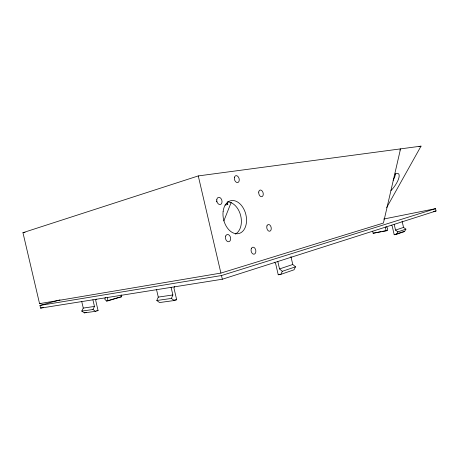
<?xml version="1.0" encoding="UTF-8"?>
<svg xmlns="http://www.w3.org/2000/svg" width="459" height="459" viewBox="0 0 459 459"><rect width="100%" height="100%" fill="white"/><g stroke="black" fill="none" stroke-linecap="round" stroke-linejoin="round"><path stroke-width="0.69" d="M372.668 231.17L373.15 233.241L386.157 230.831L387.241 230.47L387.723 228.341L386.392 226.803M105.352 297.449L104.79 299.153L106.517 301.041L108.008 300.811L121.578 296.772L121.119 294.793M223.837 220.917L231.221 202.344M174.638 286.416L173.95 288.057L176.669 299.721L174.168 300.542L159.548 302.55L156.812 300.496L158.275 297.099L156.53 289.612M156.812 300.496L171.419 298.436L172.871 294.965L171.081 287.294M96.275 299.153L95.684 300.358L98.065 310.565L95.598 311.322L84.381 312.86L81.765 311.093L83.268 308.087L81.742 301.569M81.765 311.093L92.959 309.515L94.462 306.446L92.907 299.796M274.264 262.232L275.584 263.363L278.234 274.775L280.793 274.384L282.308 271.321L295.521 266.811L292.773 264.493L290.926 256.524M295.521 266.811L294.012 269.806L280.793 274.384M399.852 150.133L400.541 148.877L383.426 223.051L220.905 273.082L39.554 303.64L22.95 232.679L198.271 175.923L421.029 146.14L386.667 207.571M391.194 225.191L392.152 225.885L394.206 234.744L396.507 234.331L397.942 231.864L405.922 229.144L403.541 227.417L402.095 221.204M396.507 234.331L404.499 231.566L405.922 229.144M278.234 274.775L279.56 274.316M394.206 234.744L402.222 231.973M277.781 261.435L279.525 268.928L292.773 264.493M394.201 224.394L395.526 230.102L403.541 227.417M373.15 233.241L381.09 231.611M60.009 299.882L39.973 305.436L40.604 308.127L222.334 279.227L436.05 210.985L435.516 208.667L383.638 219.058M39.973 305.436L221.473 275.543L435.516 208.667M84.381 312.86L86.223 312.304M106.517 301.041L119.397 297.208M40.604 308.127L43.364 307.352M418.964 146.708L421.029 146.14M39.554 303.64L40.931 303.261M433.244 211.536L436.05 210.985M225.013 205.053L227.819 204.513L227.354 202.511M382.456 231.359L387.241 230.47M402.795 231.87L404.499 231.566M22.95 232.679L25.067 232.3M120.074 297.007L121.578 296.772M83.268 308.087L94.462 306.446M158.275 297.099L172.871 294.965M96.665 310.76L98.065 310.565M173.886 300.106L176.669 299.721M92.959 309.515L95.598 311.322M395.526 230.102L397.942 231.864M171.419 298.436L174.168 300.542M226.534 203.44L227.819 204.513M279.525 268.928L282.308 271.321M198.271 175.923L220.905 273.082M221.473 275.543L222.334 279.227M107.222 297.443L108.008 300.811M385.256 226.97L386.157 230.831M216.464 200.996A3.672 2.542 74.3 0 1 216.763 201.897M227.211 201.903A16.782 11.423 76.1 0 1 240.665 215.575A16.782 11.423 76.1 0 1 235.312 234.079M394.975 174.122A12.829 4.355 -53.7 0 1 398.923 177.656A12.829 4.355 -53.7 0 1 390.97 190.56M395.457 173.863A12.783 4.418 -53.7 0 1 393.116 180.33M234.371 177.69A3.569 2.352 73.3 0 0 237.613 182.573A3.569 2.352 73.3 0 0 238.41 177.065A3.569 2.352 73.3 0 0 234.371 177.69M216.803 199.55A3.701 2.542 74.4 0 0 220.24 204.536A3.701 2.542 74.4 0 0 221.135 198.73A3.701 2.542 74.4 0 0 216.803 199.55M225.708 236.024A3.695 2.542 77.7 0 0 228.232 241.755A3.695 2.542 77.7 0 0 230.206 236.58A3.695 2.542 77.7 0 0 225.708 236.024M251.28 248.715A3.557 2.352 79.1 0 0 253.655 254.206A3.557 2.352 79.1 0 0 255.433 249.162A3.557 2.352 79.1 0 0 251.28 248.715M266.954 225.897A3.425 2.186 77.6 0 0 269.215 231.233A3.425 2.186 77.6 0 0 270.85 226.482A3.425 2.186 77.6 0 0 266.954 225.897M258.727 192.051A3.431 2.186 75 0 0 261.768 196.71A3.431 2.186 75 0 0 262.45 191.351A3.431 2.186 75 0 0 258.727 192.051M223.137 211.306A16.908 11.406 76.1 0 0 238.806 233.562A16.908 11.406 76.1 0 0 242.318 206.573A16.908 11.406 76.1 0 0 223.137 211.306"/></g></svg>
